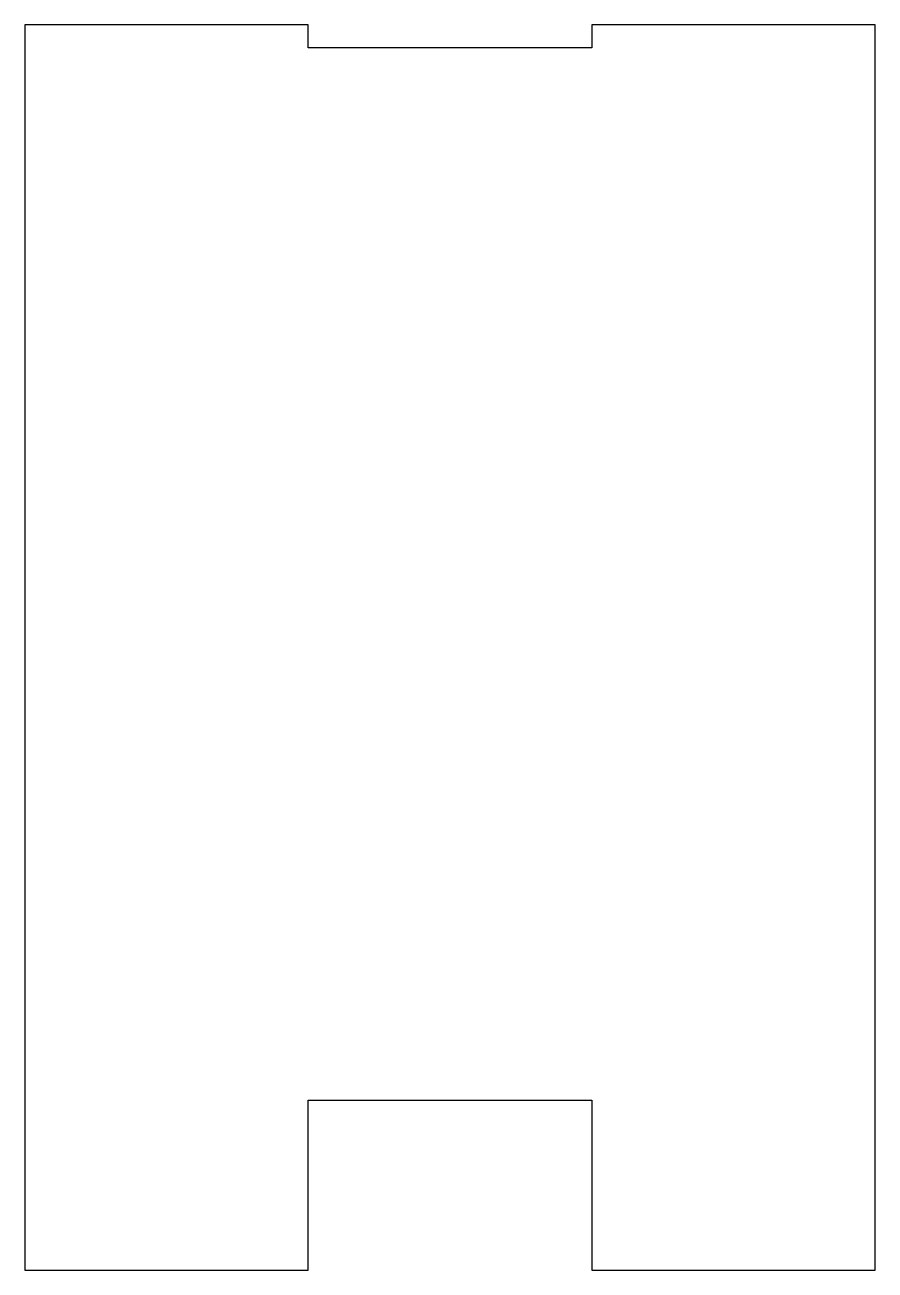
# Model space of a CAD drawing. Header units: millimetres. Extents: x -66.1 to -51.1, y -57 to -35.
import ezdxf

# ---------------------------------------------------------------- set-up
doc = ezdxf.new("R2010")
doc.units = ezdxf.units.MM
doc.layers.get('0').update_dxf_attribs({"linetype": 'CONTINUOUS'})

msp = doc.modelspace()

# ---------------------------------------------------------------- linework, layer by layer
msp.add_lwpolyline([(-61.149, -35.44), (-61.149, -35.036), (-66.149, -35.036), (-66.149, -57), (-61.149, -57), (-61.149, -54), (-56.149, -54), (-56.149, -57), (-51.149, -57), (-51.149, -35.036), (-56.149, -35.036), (-56.149, -35.44)], close=True)

doc.saveas('drawing.dxf')
